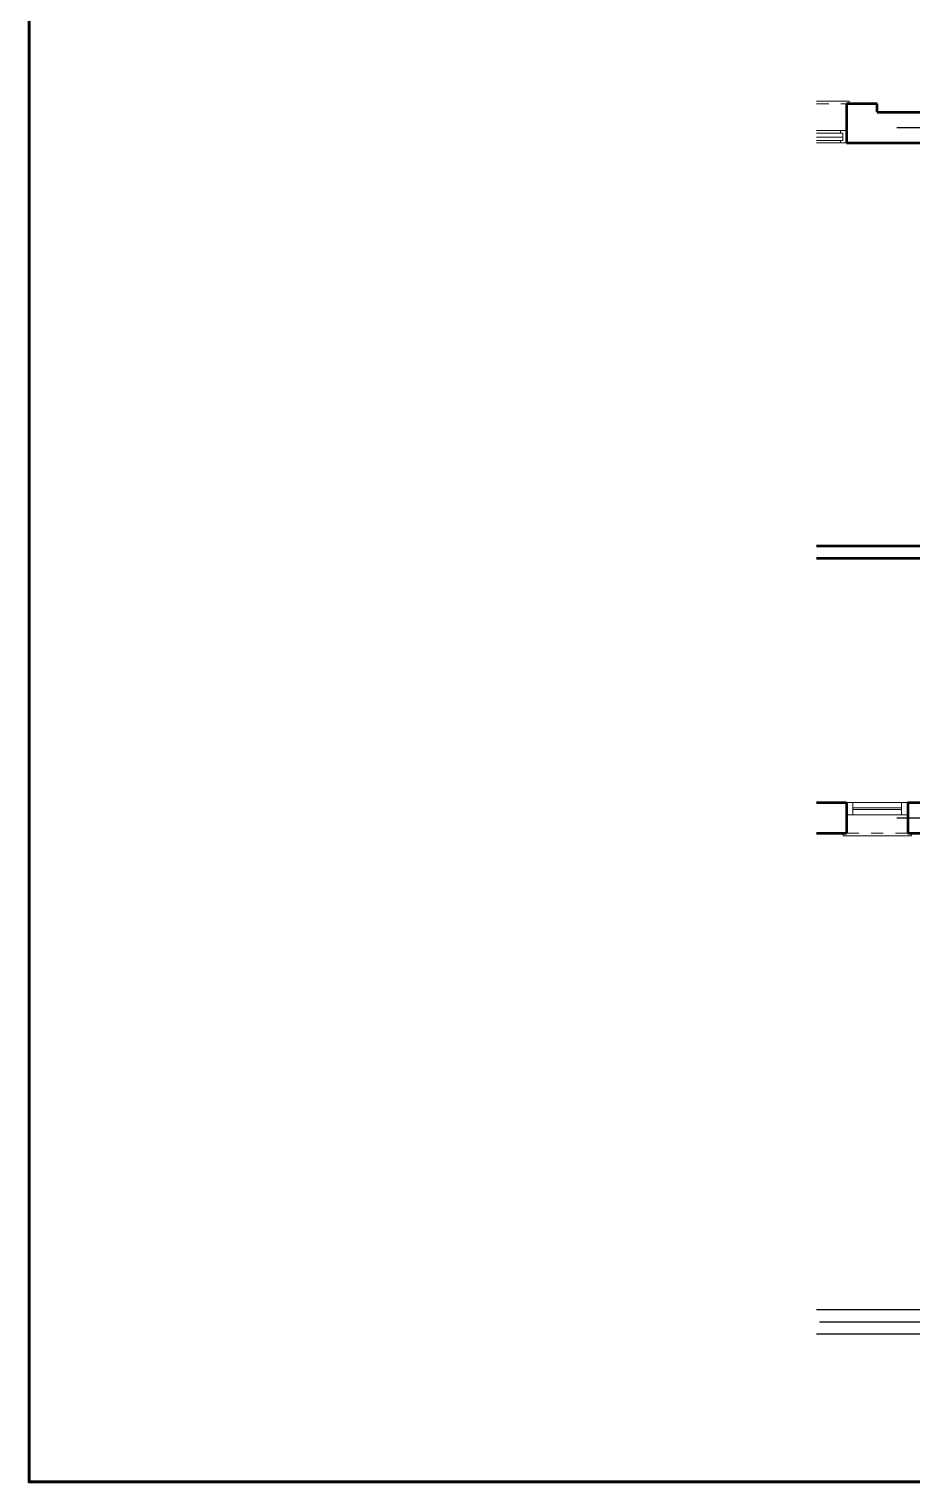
# Model space of a CAD drawing. Header units: millimetres. Extents: x 906 to 2482, y -1519 to -637.
# Drawn here: x 2028.68 to 2035.91, y -1518.7 to -1506.8 of the extents above; entities that cross this region are included whole.
import ezdxf

# ---------------------------------------------------------------- set-up
doc = ezdxf.new("R2010")
doc.units = ezdxf.units.MM
doc.linetypes.add('AXES', pattern=[2, 1.25, -0.25, 0.25, -0.25])
doc.linetypes.add('HIDDEN', pattern=[0.375, 0.25, -0.125])
for name, color, linetype, lineweight in [('APPUITS', 7, 'Continuous', 18), ('interrompu', 7, 'HIDDEN', 15), ('MENUISERIE', 7, 'Continuous', 13), ('MUR 0.25', 7, 'Continuous', 25), ('MUR 0.5', 7, 'Continuous', 50), ('mur-fort', 7, 'Continuous', 60)]:
    doc.layers.add(name, color=color, linetype=linetype, lineweight=lineweight)
doc.layers.add('AXE', color=7, linetype='AXES')

msp = doc.modelspace()

# ---------------------------------------------------------------- linework, layer by layer
at = {"layer": 'APPUITS'}
for points in [[(2035.132, -1507.394), (2035.398, -1507.394), (2035.398, -1507.414)], [(2035.908, -1513.384), (2035.908, -1513.407), (2035.35, -1513.407), (2035.35, -1513.384)]]:
    msp.add_lwpolyline(points, dxfattribs=at)
at = {"layer": 'AXE'}
for p, q in [((2035.79, -1507.609), (2036.483, -1507.609)), ((2035.79, -1513.259), (2036.483, -1513.259)), ((2035.156, -1517.384), (2040.278, -1517.384))]:
    msp.add_line(p, q, dxfattribs=at)
at = {"layer": 'interrompu', "ltscale": 0.2}
for p, q in [((2035.132, -1507.414), (2035.378, -1507.414)), ((2035.878, -1513.384), (2035.378, -1513.384))]:
    msp.add_line(p, q, dxfattribs=at)
at = {"layer": 'MENUISERIE'}
for p, q in [((2035.378, -1507.634), (2035.132, -1507.634)), ((2035.132, -1507.654), (2035.328, -1507.654)), ((2035.328, -1507.714), (2035.132, -1507.714)), ((2035.132, -1507.734), (2035.378, -1507.734)), ((2035.878, -1513.134), (2035.378, -1513.134)), ((2035.43, -1513.234), (2035.43, -1513.134)), ((2035.828, -1513.134), (2035.828, -1513.234)), ((2035.381, -1513.234), (2035.878, -1513.234)), ((2035.828, -1513.177), (2035.43, -1513.177)), ((2035.828, -1513.192), (2035.43, -1513.192))]:
    msp.add_line(p, q, dxfattribs=at)
at = {"layer": 'MENUISERIE', "extrusion": (0, 0, -1)}
msp.add_lwpolyline([(-2035.378, -1507.634), (-2035.378, -1507.734), (-2035.328, -1507.734), (-2035.328, -1507.714), (-2035.348, -1507.714), (-2035.348, -1507.654), (-2035.328, -1507.654), (-2035.328, -1507.634), (-2035.328, -1507.634)], close=True, dxfattribs=at)
msp.add_lwpolyline([(-2035.132, -1507.689), (-2035.348, -1507.689), (-2035.348, -1507.714), (-2035.132, -1507.714)], dxfattribs=at)
at = {"layer": 'MUR 0.25', "linetype": 'Continuous'}
for p, q in [((2035.132, -1517.284), (2036.178, -1517.284)), ((2035.132, -1517.484), (2036.178, -1517.484))]:
    msp.add_line(p, q, dxfattribs=at)
at = {"layer": 'MUR 0.5'}
for p, q in [((2035.628, -1507.414), (2035.378, -1507.414)), ((2035.378, -1507.414), (2035.378, -1507.734)), ((2035.628, -1507.484), (2035.628, -1507.414)), ((2035.628, -1507.484), (2036.268, -1507.484)), ((2035.378, -1507.734), (2036.178, -1507.734)), ((2035.132, -1511.034), (2036.178, -1511.034)), ((2035.132, -1511.134), (2036.178, -1511.134)), ((2035.132, -1513.134), (2035.378, -1513.134)), ((2035.378, -1513.134), (2035.378, -1513.384)), ((2035.878, -1513.134), (2036.033, -1513.134)), ((2035.878, -1513.134), (2035.878, -1513.384)), ((2035.132, -1513.384), (2035.378, -1513.384)), ((2035.878, -1513.384), (2036.268, -1513.384))]:
    msp.add_line(p, q, dxfattribs=at)
at = {"layer": 'mur-fort'}
msp.add_lwpolyline([(2028.684, -1497.797), (2028.684, -1518.695), (2058.87, -1518.695), (2058.87, -1497.797)], close=True, dxfattribs=at)
msp.add_lwpolyline([(2052.697, -1497.797), (2028.684, -1497.797), (2028.684, -1518.695), (2052.697, -1518.695), (2052.697, -1501.057)], dxfattribs=at)

doc.saveas('drawing.dxf')
